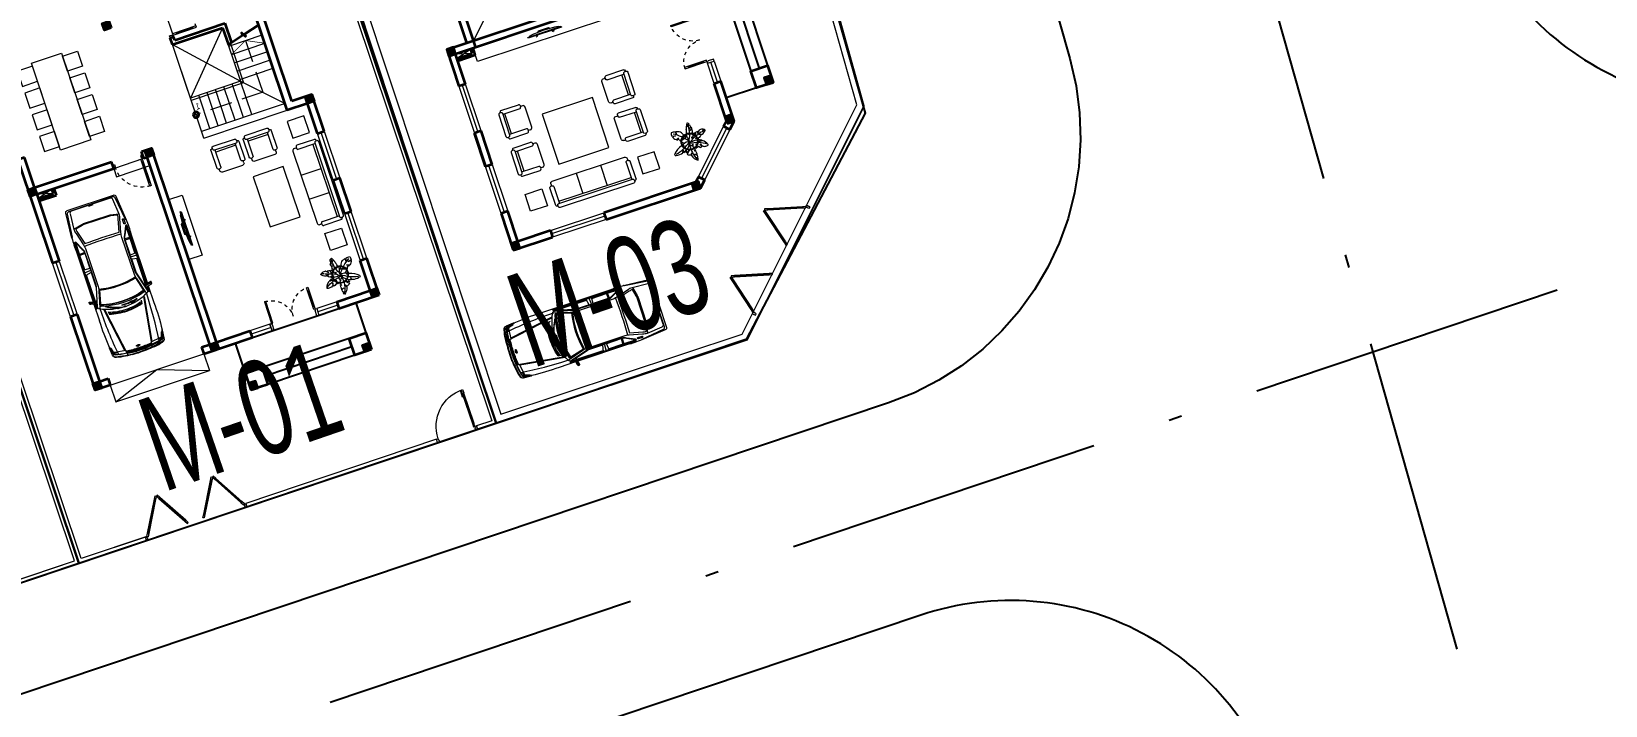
# Model space of a CAD drawing. Header units: metres. Extents: x 568006 to 1139366, y 2064802 to 4131555.
# Drawn here: x 569654.57 to 569699.25, y 2065867.86 to 2065886.98 of the extents above; entities that cross this region are included whole.
import ezdxf
from ezdxf.enums import TextEntityAlignment as Align
from ezdxf.xclip import XClip

# ---------------------------------------------------------------- set-up
doc = ezdxf.new("R2010")
doc.units = ezdxf.units.M
doc.header["$XCLIPFRAME"] = 0
for name, pattern in [('$AUDIT_BAD_LTYPE2', [0]), ('ACAD_ISO10W100', [18.5, 12, -3, 0.5, -3]), ('CENTER', [2, 1.25, -0.25, 0.25, -0.25]), ('DASHED', [0.75, 0.5, -0.25]), ('HIDDEN', [0.375, 0.25, -0.125]), ('HIDDEN2', [0.1875, 0.125, -0.0625]), ('Xref-VCMT-BT3 - tuong bao$0$HIDDEN', [0.375, 0.25, -0.125])]:
    doc.linetypes.add(name, pattern=pattern)
doc.layers.get('0').update_dxf_attribs({"linetype": 'CONTINUOUS'})
doc.layers.get('DEFPOINTS').update_dxf_attribs({"color": 152, "linetype": 'CONTINUOUS'})
for name, color, linetype, lineweight in [('-CONCRETE', 1, 'CONTINUOUS', 35), ('-DOOR', 137, 'CONTINUOUS', 9), ('-FURNITURE', 46, 'CONTINUOUS', 9), ('-HIDE', 3, 'HIDDEN', 13), ('-KH', 143, 'CONTINUOUS', 13), ('-LINE1', 7, 'CONTINUOUS', 18), ('-TEXT', 7, 'CONTINUOUS', 15), ('-WALL', 4, 'CONTINUOUS', 35), ('A-Cay', 75, 'CONTINUOUS', 5), ('A-KY HIEU', 34, 'CONTINUOUS', 20), ('Bighome_khuat', 251, 'DASHED', 5), ('E- RANH GIOI', 1, 'CENTER', 13), ('hung-demlonha', 7, 'CONTINUOUS', 15)]:
    doc.layers.add(name, color=color, linetype=linetype, lineweight=lineweight)
for name, color, linetype in [('datOBt', 42, 'CONTINUOUS'), ('ghi_chu', 7, 'CONTINUOUS'), ('LogDg', 7, 'CONTINUOUS'), ('loKBT', 42, 'CONTINUOUS'), ('SOLO', 7, 'CONTINUOUS'), ('TimDg', 222, 'CONTINUOUS'), ('ViaHeS', 32, 'CONTINUOUS')]:
    doc.layers.add(name, color=color, linetype=linetype)
doc.styles.add('1', font='arial.ttf')
doc.styles.add('kieuchuDim', font='arial.ttf', dxfattribs={"width": 0.75})
doc.styles.add('QH1', font='arialbd.ttf', dxfattribs={"width": 0.8})

# ---------------------------------------------------------------- blocks, each defined once
blk = doc.blocks.new('A$C33BC4D2A')
at = {"layer": 'A-KY HIEU', "color": 0, "const_width": 1.022}
blk.add_lwpolyline([(14.345, -292.097), (14.345, -4.903), (414.985, -4.903), (414.985, -292.097)], close=True, dxfattribs=at)
at = {"layer": 'DEFPOINTS', "color": 125}
blk.add_lwpolyline([(0, -297), (420, -297), (420, 0), (0, 0)], close=True, dxfattribs=at)
blk = doc.blocks.new('t1$0$D11')
at = {"linetype": '$AUDIT_BAD_LTYPE2'}
for p, q in [((70, 100), (70, 1000)), ((90, 1000), (90, 100))]:
    blk.add_line(p, q, dxfattribs=at)
for points in [[(50, 1000), (90, 1000), (90, 1100), (50, 1100), (50, 1000)], [(50, 1003), (50, 100)], [(50, 100), (90, 100), (90, 0), (50, 0), (50, 100)]]:
    blk.add_lwpolyline(points)
for points in [[(118, 895), (118, 1064), (90, 1064), (90, 1036), (113, 1036), (113, 895)], [(0, 0), (50, 0), (50, -40), (60, -40), (60, -100), (0, -100)], [(1200, 0), (1150, 0), (1150, -40), (1140, -40), (1140, -100), (1200, -100)]]:
    blk.add_lwpolyline(points, close=True)
at = {"linetype": '$AUDIT_BAD_LTYPE2', "ltscale": 0.3}
blk.add_arc((50, 0), 1100, 0, 90, dxfattribs=at)
blk = doc.blocks.new('A$C6CE07C06')
for p, q in [((2811, 1945), (2844, 1766)), ((2816, 1953), (2822, 1954)), ((2828, 1949), (2860, 1769)), ((1355, 1774), (989, 1774)), ((1356, 1801), (1350, 1615)), ((1387, 1801), (1382, 1615)), ((1842, 1774), (1387, 1774)), ((1857, 1615), (1840, 1801)), ((1925, 1839), (1915, 1601)), ((1980, 1615), (2018, 1801)), ((2839, 1774), (2013, 1774)), ((2856, 1761), (2853, 1760)), ((2900, 1839), (3433, 1839)), ((3068, 1815), (2905, 1815)), ((3055, 1801), (2907, 1801)), ((2996, 1774), (2912, 1774)), ((3245, 1511), (3341, 1500)), ((3370, 1393), (3312, 1380)), ((3391, 1290), (3332, 1281)), ((3406, 1186), (3347, 1180)), ((3414, 1081), (3355, 1079)), ((3370, 572), (3312, 585)), ((3391, 675), (3332, 685)), ((3406, 779), (3347, 785)), ((3414, 884), (3355, 886)), ((1355, 191), (989, 191)), ((1356, 164), (1350, 350)), ((1387, 164), (1382, 351)), ((1842, 191), (1387, 191)), ((1857, 351), (1840, 164)), ((1925, 127), (1915, 364)), ((1980, 351), (2018, 164)), ((2839, 191), (2013, 191)), ((2811, 20), (2844, 199)), ((2816, 12), (2822, 11)), ((2828, 16), (2860, 196)), ((2901, 127), (3422, 127)), ((3068, 150), (2905, 150)), ((3055, 164), (2907, 164)), ((2996, 191), (2912, 191)), ((3341, 465), (3245, 454))]:
    blk.add_line(p, q)
for points in [[(2912, 1774), (2884, 1931, 0.322829), (2849, 1965), (2812, 1959, 0.422531), (2806, 1952), (2842, 1758), (2825, 1723)], [(4553, 340, -0.027873), (3110, 247, -0.059366), (3058, 256), (2582, 386, 0.079464), (2446, 413), (1281, 413, 0.06068), (1127, 394), (736, 296, -0.120949), (592, 270), (116, 311, -0.39497), (59, 371), (59, 1600, -0.404135), (117, 1660), (602, 1699, -0.112937), (736, 1673), (1127, 1571, 0.06068), (1281, 1553), (2446, 1553, 0.070217), (2582, 1578), (3058, 1711, -0.044809), (3109, 1718, -0.02806), (4553, 1625)], [(585, 1698), (531, 1430, 0.050349), (524, 1369), (524, 593, 0.051729), (531, 530), (585, 271)], [(713, 346, -0.11132), (605, 325), (561, 536, -0.051729), (555, 593), (555, 1369, -0.050349), (560, 1424), (605, 1644, -0.111864), (714, 1623), (1102, 1522, 0.016174), (1102, 443), (713, 347)], [(817, 1835, -0.039974), (1255, 1839), (2827, 1839)], [(2832, 150), (1846, 150), (999, 150, -0.758852), (984, 205), (1232, 321, -0.14996), (1372, 364), (1915, 364), (2389, 364, -0.077307), (2455, 354), (3016, 199, 0.360394), (3088, 230, 0.242572), (3089, 1735, 0.360655), (3017, 1766), (2455, 1611, -0.077307), (2389, 1601), (1915, 1601), (1372, 1601, -0.137614), (1232, 1645), (984, 1761, -0.758852), (999, 1815), (1846, 1815), (2832, 1815)], [(2834, 1801), (999, 1801, 0.768317), (992, 1772), (1240, 1655, 0.14228), (1371, 1613), (1857, 1615), (1865, 1608), (1971, 1608), (1980, 1615), (2389, 1615, 0.077278), (2451, 1624), (3023, 1782, 0.231129), (3080, 1839)], [(1170, 1557, 0.017383), (1170, 408, -9.34877)], [(2526, 1563, -0.107872), (2527, 402, 0.970081)], [(2537, 1565, -0.107895), (2538, 400, -0.109161)], [(3212, 1273, -0.045041), (3259, 1070, 0.050749), (3081, 1543, -0.062222), (3208, 1285), (3219, 1281), (3256, 1209)], [(3104, 1495, -0.052375), (3205, 1275), (3214, 1272), (3259, 1184)], [(4578, 1777, -0.06824), (4603, 1702, -0.051611), (4688, 983), (4688, 1178, 0.069896), (4626, 1707, 0.32103), (4523, 1797), (4292, 1820, 0.311578), (4273, 1810, 0.311578)], [(4609, 1370, 0.043765), (4549, 1724, 0.303464), (4496, 1773), (4373, 1795, 0.018633), (4273, 1810, 0.083909), (4370, 1778), (4493, 1756, -0.304556), (4533, 1720, -0.038587), (4593, 1374)], [(4517, 1385), (4476, 1703, 0.304567), (4446, 1739), (4333, 1770, -0.23887), (4324, 1778), (4320, 1790)], [(4512, 1628), (4500, 1706, 0.304567), (4453, 1762), (4438, 1766)], [(3197, 762, -0.045041), (3153, 558, 0.050749), (3195, 1062, -0.062222), (3198, 775), (3207, 766), (3242, 679)], [(3239, 660), (3198, 760), (3191, 767, 0.052375), (3195, 1009)], [(4578, 188, 0.06824), (4603, 263, 0.051611), (4688, 983), (4688, 788, -0.069896), (4626, 258, -0.32103), (4523, 168), (4292, 145, -0.311578), (4273, 155, -0.311578)], [(4578, 988, 0.025968), (4561, 1353, -0.502127), (4565, 1357), (4613, 1347)], [(4613, 618), (4565, 608, -0.502127), (4561, 612, 0.02601), (4578, 977, 0.026384)], [(4689, 1226), (4695, 1226, -0.001921), (4700, 983)], [(4689, 739), (4695, 739, 0.001921), (4700, 983)], [(4611, 595, -0.046101), (4549, 241, -0.303464), (4496, 192), (4373, 171, -0.018633), (4273, 155, -0.083909), (4370, 187), (4493, 209, 0.304556), (4533, 245, 0.038587), (4593, 591)], [(4517, 580), (4476, 262, -0.304567), (4446, 227), (4333, 195, 0.23887), (4324, 187), (4320, 175)], [(817, 130, 0.041495), (1267, 127), (2827, 127)], [(2834, 164), (999, 164, -0.768317), (992, 193), (1240, 310, -0.149181), (1371, 351), (1857, 351), (1865, 357), (1971, 357), (1980, 351), (2389, 351, -0.077278), (2451, 341), (3023, 184, -0.228236), (3080, 127)], [(2912, 191), (2884, 34, -0.322829), (2849, 0), (2812, 6, -0.422531), (2806, 14), (2842, 207), (2825, 242)], [(4512, 337), (4500, 259, -0.304567), (4453, 203), (4438, 199)]]:
    blk.add_lwpolyline(points, format="xyb")
for points in [[(2835, 1963), (2874, 1764), (2872, 1737)], [(2072, 1839), (2072, 1815), (2251, 1815), (2251, 1839)], [(2092, 1839), (2092, 1830), (2233, 1830), (2233, 1839)], [(2558, 1553), (2959, 1653), (3041, 1653)], [(3153, 1597), (4682, 1360)], [(3157, 1617), (4514, 1407)], [(49, 1051), (76, 1051), (76, 920), (49, 920)], [(3153, 368), (4682, 605)], [(3157, 348), (4514, 558)], [(2072, 127), (2072, 150), (2251, 150), (2251, 127)], [(2092, 127), (2092, 135), (2233, 135), (2233, 127)], [(2558, 412), (2959, 313), (3041, 313)], [(2835, 2), (2874, 201), (2872, 228)]]:
    blk.add_lwpolyline(points)
for points in [[(48, 285), (48, 1680, -0.373826), (99, 1739), (803, 1820), (820, 1839), (54, 1773, 0.383818), (0, 1713), (0, 252, 0.383818), (54, 192), (820, 126), (803, 145), (99, 226, -0.373826)], [(2557, 404), (3001, 284, 0.388671), (3036, 301, 0.143383), (3036, 1665, 0.390953), (3001, 1682), (2557, 1559, -0.106047)], [(4501, 981, 0.027754), (4500, 1005, 0.037978), (4497, 1021, 0.078467), (4490, 1036, 0.253942), (4486, 1038, 0.253942), (4481, 1036, 0.078467), (4475, 1021, 0.037978), (4472, 1005, 0.027754), (4470, 981, 0.027754), (4472, 958, 0.037978), (4475, 941, 0.078467), (4481, 927, 0.253942), (4486, 924, 0.253942), (4490, 927, 0.078467), (4497, 941, 0.037978), (4500, 958, 0.027754)], [(4564, 983, 0.027521), (4546, 1368, -0.543027), (4554, 1373), (4603, 1360, -0.308444), (4617, 1345, -0.028524), (4637, 983, -0.028524), (4617, 620, -0.308444), (4603, 605), (4554, 592, -0.543027), (4546, 597, 0.027521)], [(906, 228), (776, 228, 0.414214), (764, 215), (764, 203, 0.414214), (776, 190), (906, 190, 0.414214), (919, 203), (919, 215, 0.414214)]]:
    blk.add_lwpolyline(points, format="xyb", close=True)
blk.add_lwpolyline([(4637, 988), (4570, 988), (4570, 977), (4637, 977)], close=True)
blk.add_circle((4502, 982), 17.5)
for centre, radius, start, end in [((2818, 1947), 6.67, 102.2823, 190.4042), ((2821, 1948), 6.67, 10.3268, 82.609), ((2851, 1767), 6.67, 190.4042, 285.2365), ((2854, 1768), 6.67, 285.2365, 10.3268), ((714, 984), 2372, 343.5716, 16.3779), ((714, 983), 2387, 343.6793, 16.2892), ((1629, 983), 1731, 359.9757, 17.6213), ((1607, 983), 1789, 359.9764, 16.8703), ((1629, 983), 1789, 359.9764, 16.7982), ((3648, -4086), 5929, 83.9529, 92.0822), ((3280, 983), 40.8, 103.7631, 256.1858), ((3280, 983), 25.6, 111.5508, 248.398), ((1629, 982), 1731, 342.3787, 0.0243), ((1607, 982), 1789, 343.1297, 0.0236), ((1629, 982), 1789, 343.2018, 0.0236), ((1059, 1015), 3532, 359.565, 5.5133), ((1059, 950), 3532, 354.4867, 0.4446), ((1059, 1015), 3560, 359.5684, 5.381), ((1059, 950), 3560, 354.619, 0.4411), ((4612, 1343), 4.58, 6.5805, 75.1489), ((4612, 622), 4.58, 284.8511, 353.4195), ((2818, 19), 6.67, 169.5958, 257.7177), ((2821, 17), 6.67, 277.391, 349.6732), ((2851, 198), 6.67, 74.7635, 169.5958), ((2854, 197), 6.67, 349.6732, 74.7635), ((3653, 6050), 5928, 267.7698, 276.0029)]:
    blk.add_arc(centre, radius, start, end)
blk = doc.blocks.new('*U185')
for p, q in [((-1310, 550), (-1350, 550)), ((-1330, 100), (-1330, 550)), ((-90, 550), (-50, 550)), ((-70, 100), (-70, 550)), ((-1310, 100), (-1350, 100)), ((-90, 100), (-50, 100))]:
    blk.add_line(p, q)
for points in [[(-1350, 0), (-1310, 0), (-1310, 650), (-1350, 650)], [(-50, 0), (-90, 0), (-90, 650), (-50, 650)], [(-1400, -200), (-1340, -200), (-1340, -40), (-1350, -40), (-1350, 0), (-1400, 0)], [(0, -200), (-60, -200), (-60, -40), (-50, -40), (-50, 0), (0, 0)]]:
    blk.add_lwpolyline(points, close=True)
at = {"linetype": 'HIDDEN', "ltscale": 0.1}
for centre, start, end in [((-1350, 0), 0, 90), ((-50, 0), 90, 180)]:
    blk.add_arc(centre, 650, start, end, dxfattribs=at)
blk = doc.blocks.new('A$Cf08be9d0')
at = {"layer": '-FURNITURE'}
for p, q in [((0, 96), (0, 624)), ((36, 660), (84, 660)), ((60, 720), (60, 660)), ((2280, 780), (120, 780)), ((120, 624), (120, 120)), ((840, 780), (840, 180)), ((1560, 780), (1560, 180)), ((2280, 624), (2280, 120)), ((2364, 660), (2316, 660)), ((2340, 720), (2340, 660)), ((2400, 96), (2400, 624)), ((60, 60), (36, 60)), ((60, 84), (60, 36)), ((2304, 120), (96, 120)), ((96, 0), (2304, 0)), ((2280, 180), (120, 180)), ((2340, 36), (2340, 84)), ((2340, 60), (2364, 60))]:
    blk.add_line(p, q, dxfattribs=at)
for centre, radius, start, end in [((36, 624), 36, 90, 180), ((120, 720), 60, 90, 180), ((84, 624), 36, 0, 90), ((2280, 720), 60, 0, 90), ((2316, 624), 36, 90, 180), ((2364, 624), 36, 0, 90), ((36, 96), 36, 180, 270), ((96, 84), 36, 90, 180), ((96, 36), 36, 180, 270), ((2304, 84), 36, 0, 90), ((2304, 36), 36, 270, 0), ((2364, 96), 36, 270, 0)]:
    blk.add_arc(centre, radius, start, end, dxfattribs=at)
blk = doc.blocks.new('A$Ce56c61a3')
at = {"layer": '-FURNITURE'}
for p, q in [((0, 744), (0, 96)), ((84, 780), (36, 780)), ((60, 780), (60, 804)), ((96, 840), (624, 840)), ((120, 96), (120, 744)), ((624, 720), (120, 720)), ((180, 120), (180, 720)), ((660, 804), (660, 756)), ((720, 780), (660, 780)), ((780, 120), (780, 720)), ((36, 60), (84, 60)), ((60, 60), (60, 36)), ((96, 0), (624, 0)), ((624, 120), (120, 120)), ((660, 36), (660, 84)), ((720, 60), (660, 60))]:
    blk.add_line(p, q, dxfattribs=at)
for centre, radius, start, end in [((36, 744), 36, 90, 180), ((96, 804), 36, 90, 180), ((84, 744), 36, 0, 90), ((624, 804), 36, 0, 90), ((624, 756), 36, 270, 0), ((720, 720), 60, 0, 90), ((36, 96), 36, 180, 270), ((96, 36), 36, 180, 270), ((84, 96), 36, 270, 0), ((624, 84), 36, 0, 90), ((624, 36), 36, 270, 0), ((720, 120), 60, 270, 0)]:
    blk.add_arc(centre, radius, start, end, dxfattribs=at)
blk = doc.blocks.new('*U288')
at = {"color": 251}
blk.add_line((-70, 100), (-70, 600), dxfattribs=at)
for points in [[(-50, 0), (-50, 700), (-90, 700), (-90, 0)], [(-50, 100), (-90, 100), (-90, 600), (-50, 600)], [(-800, -100), (-740, -100), (-740, -40), (-750, -40), (-750, 0), (-800, 0)], [(0, -100), (-60, -100), (-60, -40), (-50, -40), (-50, 0), (0, 0)]]:
    blk.add_lwpolyline(points, close=True)
at = {"layer": 'Bighome_khuat', "linetype": 'Xref-VCMT-BT3 - tuong bao$0$HIDDEN'}
blk.add_arc((-50, 0), 700, 90, 180, dxfattribs=at)
blk = doc.blocks.new('*U186')
at = {"color": 251}
blk.add_line((-70, 100), (-70, 700), dxfattribs=at)
for points in [[(-50, 0), (-50, 800), (-90, 800), (-90, 0)], [(-50, 100), (-90, 100), (-90, 700), (-50, 700)], [(-900, -100), (-840, -100), (-840, -40), (-850, -40), (-850, 0), (-900, 0)], [(0, -100), (-60, -100), (-60, -40), (-50, -40), (-50, 0), (0, 0)]]:
    blk.add_lwpolyline(points, close=True)
at = {"layer": 'Bighome_khuat', "linetype": 'Xref-VCMT-BT3 - tuong bao$0$HIDDEN'}
blk.add_arc((-50, 0), 800, 90, 180, dxfattribs=at)
blk = doc.blocks.new('A$C5C575821')
at = {"layer": '-CONCRETE'}
h = blk.add_hatch(color=256, dxfattribs=at)
h.dxf.hatch_style = 1
h.paths.add_polyline_path([(0, 200), (0, 0), (200, 0), (200, 200)])
blk.add_lwpolyline([(0, 0), (200, 0), (200, 200), (0, 200)], close=True, dxfattribs=at)
blk = doc.blocks.new('XR.MB.LM123$0$tvi 1')
blk.add_lwpolyline([(29, 0), (29, -1000), (0, -1000), (0, 0)], close=True)
for points in [[(-24, -236), (-39, -252)], [(0, -285), (-39, -252)], [(0, -256), (-24, -236)], [(29, -50), (52, -81)], [(70, -315), (111, -350), (111, -650), (70, -685)], [(89, -446), (89, -360), (71, -345)], [(89, -446), (73, -446)], [(0, -715), (-39, -748)], [(-24, -764), (-39, -748)], [(0, -744), (-24, -764)], [(89, -554), (89, -640), (71, -655)], [(89, -554), (73, -554)], [(29, -950), (52, -919)]]:
    blk.add_lwpolyline(points)
blk.add_arc((-4025, -500), 4099, 354.1311, 5.8689)
blk = doc.blocks.new('LUOI M1')
at = {"layer": '-WALL'}
for p in [(-200, 13100), (4600, 13100), (8100, 13100), (-200, 9400), (4600, 9400), (8100, 9400), (-200, 5600), (4600, 5600), (8100, 5600), (-200, -200), (4600, -200), (8100, -200)]:
    blk.add_blockref('A$C5C575821', p, dxfattribs=at)
blk = doc.blocks.new('A$C8aa8c7e6')
at = {"layer": '-FURNITURE'}
for points in [[(542, 1350), (92, 1350), (92, 1800), (542, 1800), (542, 1350)], [(1192, 1350), (742, 1350), (742, 1800), (1192, 1800), (1192, 1350)], [(1842, 1350), (1392, 1350), (1392, 1800), (1842, 1800), (1842, 1350)], [(2492, 1350), (2042, 1350), (2042, 1800), (2492, 1800), (2492, 1350)], [(2600, 1350), (0, 1350), (0, 450), (2600, 450), (2600, 1350)], [(542, 450), (92, 450), (92, 0), (542, 0), (542, 450)], [(1192, 450), (742, 450), (742, 0), (1192, 0), (1192, 450)], [(1842, 450), (1392, 450), (1392, 0), (1842, 0), (1842, 450)], [(2492, 450), (2042, 450), (2042, 0), (2492, 0), (2492, 450)]]:
    blk.add_lwpolyline(points, dxfattribs=at)
blk = doc.blocks.new('mb-cay16')
for p, q in [((-612, 395), (-475, 368)), ((-475, 368), (-605, 366)), ((-490, 209), (-374, 255)), ((-374, 255), (-461, 192)), ((-433, 528), (-402, 389)), ((-402, 389), (-403, 519)), ((-346, 111), (-191, 154)), ((-191, 154), (-338, 93)), ((-113, 139), (-112, 254)), ((-113, 139), (-91, 231)), ((76, 249), (-23, 300)), ((-12, 331), (76, 249)), ((131, 565), (69, 607)), ((79, 629), (131, 565)), ((195, 106), (117, 106)), ((117, 106), (180, 78)), ((247, 422), (149, 395)), ((149, 395), (242, 402)), ((231, 524), (166, 464)), ((166, 464), (244, 504)), ((260, 6), (450, 8)), ((395, -26), (260, 6)), ((323, 141), (303, 240)), ((334, 245), (323, 141)), ((409, 179), (522, 284)), ((448, 268), (409, 179)), ((532, 87), (448, 120)), ((448, 120), (574, 92)), ((693, 264), (615, 197)), ((615, 197), (723, 244)), ((-400, -385), (-364, -279)), ((-312, -137), (-374, -96)), ((-364, -279), (-356, -378)), ((-312, -77), (-291, -67)), ((-312, -142), (-312, -77)), ((-291, -67), (-286, -129)), ((-286, -129), (-267, -55)), ((-262, -431), (-77, -321)), ((-77, -321), (-253, -484)), ((-111, -563), (-53, -498)), ((-53, -498), (-105, -588)), ((128, -621), (24, -595)), ((24, -595), (128, -650)), ((36, -233), (100, -165)), ((100, -165), (61, -263)), ((115, -424), (62, -449)), ((62, -449), (119, -456)), ((218, -196), (205, -361)), ((237, -357), (218, -196)), ((485, -134), (354, -151)), ((354, -151), (513, -157)), ((410, -375), (385, -251)), ((385, -251), (430, -368)), ((120, -758), (65, -741)), ((65, -741), (116, -789))]:
    blk.add_line(p, q)
for centre, radius, start, end in [((-979, 594), 1130, 330.67245, 3.64103), ((672, 341), 659, 146.01896, 154.0763), ((103, 601), 111, 7.54311, 78.04737), ((-329, 448), 288, 161.22057, 190.46391), ((-329, 448), 288, 196.40707, 234.18705), ((-592, -284), 825, 78.82497, 90.66973), ((-1567, -1154), 1923, 36.70352, 57.46955), ((-428, 307), 116, 233.23245, 237.5887), ((-428, 307), 116, 255.92903, 267.09096), ((-423, 137), 55.6, 24.20547, 101.40539), ((-592, -284), 825, 67.69491, 76.79451), ((21, 337), 432, 204.20547, 211.55133), ((21, 337), 432, 213.43574, 237.83866), ((-446, 225), 304, 15.84499, 56.6107), ((-65, 333), 91.7, 195.84499, 230.56058), ((-339, 0), 339, 47.95142, 50.56058), ((-339, 0), 339, 354.60078, 42.92546), ((1597, -159), 1682, 164.075, 168.42838), ((-120, 252), 347, 286.68382, 329.89098), ((1597, -159), 1682, 162.73003, 163.0792), ((-1650, 851), 1718, 342.73003, 347.61683), ((672, 341), 659, 156.20131, 167.61683), ((2154, -4834), 5268, 107.3413, 112.30582), ((-120, 252), 347, 335.14276, 8.16711), ((371, 601), 160, 174.7063, 208.78898), ((932, 225), 712, 165.62389, 173.84973), ((-317, 3808), 3622, 278.63524, 279.86649), ((129, 455), 123, 344.00841, 22.93603), ((932, 225), 712, 164.00841, 164.11009), ((-317, 3808), 3622, 280.35814, 282.19773), ((222, 322), 389, 305.99623, 321.84597), ((-317, 3808), 3622, 283.39804, 283.54829), ((583, 70), 223, 60.44682, 103.54829), ((501, 377), 294, 284.4707, 323.14766), ((710, 220), 32.6, 323.14766, 55.43795), ((-695, -345), 48.9, 135.02068, 258.40698), ((-116, -923), 867, 107.22311, 135.02068), ((-570, 293), 699, 259.55572, 284.07698), ((-1002, 1224), 1607, 281.5143, 307.81512), ((-514, 139), 540, 287.04088, 341.5638), ((-107, -353), 338, 71.72741, 118.19391), ((-28, -420), 234, 157.07713, 182.74732), ((-197, -468), 57.9, 196.05894, 237.73172), ((-28, -420), 234, 195.99005, 196.05894), ((-51, -236), 332, 237.73172, 259.80305), ((272, -512), 385, 191.41461, 242.88771), ((1131, -297), 1182, 173.24967, 205.59269), ((808, 380), 986, 210.56587, 218.42142), ((-127, -1432), 1327, 53.45552, 85.59403), ((376, -5410), 5352, 91.68042, 93.97712), ((808, 380), 986, 220.69477, 225.75557), ((205, -352), 101, 159.08152, 190.52006), ((-1182, -610), 1311, 8.16996, 10.52006), ((-1182, -610), 1311, 1.75564, 6.73455), ((205, -239), 122, 225.75557, 269.97568), ((-875, -604), 1004, 358.98997, 1.92966), ((233, -520), 459, 57.07131, 91.68042), ((205, -239), 122, 285.20686, 289.73687), ((544, -1184), 882, 107.10126, 109.73687), ((222, 322), 389, 277.77307, 296.42515), ((290, -359), 18.4, 357.81276, 107.10126), ((341, -361), 32.2, 177.81276, 248.04605), ((357, -321), 74.9, 248.04605, 310.86142), ((432, -409), 40.5, 122.98824, 130.86142), ((432, -409), 40.5, 45.3238, 92.90929), ((541, -299), 114, 225.3238, 268.31736), ((233, -520), 459, 17.5149, 52.2403), ((560, 349), 762, 268.31736, 278.12574), ((666, -393), 12.2, 278.12574, 73.06874), ((-875, -604), 1004, 345.52388, 349.58652), ((-875, -604), 1004, 351.20185, 357.36022)]:
    blk.add_arc(centre, radius, start, end)
blk = doc.blocks.new('A$C249437F6')
at = {"layer": '-DOOR'}
for p, q in [((29.309, 23.329), (29.799, 24.178)), ((29.829, 24.16), (29.339, 23.312)), ((29.929, 24.16), (30.419, 23.312)), ((30.449, 23.329), (29.959, 24.178)), ((30.988, 23.329), (31.478, 24.178)), ((31.508, 24.16), (31.018, 23.312)), ((31.608, 24.16), (32.098, 23.312)), ((32.129, 23.329), (31.639, 24.178)), ((29.219, 23.143), (29.219, 23.243)), ((32.219, 23.143), (32.219, 23.243))]:
    blk.add_line(p, q, dxfattribs=at)
for points in [[(26.949, 37.243), (26.949, 36.443)], [(29.749, 33.443), (29.749, 33.193), (28.749, 33.193)], [(29.749, 33.443), (28.849, 33.443)], [(23.849, 32.543), (23.849, 31.143)], [(32.149, 31.443), (32.149, 29.843)], [(23.849, 28.743), (23.849, 30.143)], [(24.949, 27.743), (25.549, 27.743)], [(26.949, 27.743), (27.549, 27.743)]]:
    blk.add_lwpolyline(points, dxfattribs=at)
for points in [[(23.749, 31.143), (23.949, 31.143), (23.949, 32.543), (23.749, 32.543)], [(32.049, 29.843), (32.249, 29.843), (32.249, 31.443), (32.049, 31.443)], [(23.749, 30.143), (23.949, 30.143), (23.949, 28.743), (23.749, 28.743)], [(24.949, 27.843), (25.549, 27.843), (25.549, 27.643), (24.949, 27.643)], [(26.949, 27.843), (27.549, 27.843), (27.549, 27.643), (26.949, 27.643)], [(29.815, 24.18), (29.823, 24.175), (29.323, 23.309), (29.315, 23.314)], [(29.879, 24.247), (29.829, 24.16), (29.818, 24.167), (29.823, 24.175), (29.815, 24.18), (29.81, 24.172), (29.799, 24.178), (29.849, 24.265)], [(29.879, 24.247), (29.929, 24.16), (29.94, 24.167), (29.935, 24.175), (29.944, 24.18), (29.949, 24.172), (29.959, 24.178), (29.909, 24.265)], [(29.944, 24.18), (29.935, 24.175), (30.435, 23.309), (30.444, 23.314)], [(31.494, 24.18), (31.503, 24.175), (31.003, 23.309), (30.994, 23.314)], [(31.558, 24.247), (31.508, 24.16), (31.498, 24.167), (31.503, 24.175), (31.494, 24.18), (31.489, 24.172), (31.478, 24.178), (31.528, 24.265)], [(31.558, 24.247), (31.608, 24.16), (31.619, 24.167), (31.614, 24.175), (31.623, 24.18), (31.628, 24.172), (31.639, 24.178), (31.589, 24.265)], [(31.623, 24.18), (31.614, 24.175), (32.114, 23.309), (32.123, 23.314)], [(29.269, 23.208), (29.259, 23.208), (29.259, 23.243), (29.219, 23.243), (29.219, 23.143), (29.269, 23.143)], [(29.32, 23.323), (29.315, 23.314), (29.323, 23.309), (29.328, 23.318), (29.339, 23.312), (29.289, 23.225), (29.259, 23.243), (29.309, 23.329)], [(30.439, 23.323), (30.444, 23.314), (30.435, 23.309), (30.43, 23.318), (30.419, 23.312), (30.469, 23.225), (30.499, 23.243), (30.449, 23.329)], [(30.999, 23.323), (30.994, 23.314), (31.003, 23.309), (31.008, 23.318), (31.018, 23.312), (30.968, 23.225), (30.938, 23.243), (30.988, 23.329)], [(32.118, 23.323), (32.123, 23.314), (32.114, 23.309), (32.109, 23.318), (32.098, 23.312), (32.148, 23.225), (32.179, 23.243), (32.129, 23.329)], [(32.169, 23.208), (32.179, 23.208), (32.179, 23.243), (32.219, 23.243), (32.219, 23.143), (32.169, 23.143)]]:
    blk.add_lwpolyline(points, close=True, dxfattribs=at)
at = {"layer": '-FURNITURE'}
for points in [[(24.152, 32.639), (24.152, 33.139), (24.652, 33.139), (24.652, 32.639)], [(25.168, 30.46), (25.168, 31.96), (26.068, 31.96), (26.068, 30.46)], [(28.149, 30.31), (28.549, 30.31), (28.549, 32.11), (28.149, 32.11)], [(24.152, 29.78), (24.152, 29.28), (24.652, 29.28), (24.652, 29.78)]]:
    blk.add_lwpolyline(points, close=True, dxfattribs=at)
for points in [[(31.599, 33.313), (32.049, 33.443)], [(31.599, 33.443), (32.049, 33.313)]]:
    blk.add_lwpolyline(points, dxfattribs=at)
at = {"layer": '-HIDE', "ltscale": 10}
for points in [[(27.049, 36.243), (25.549, 34.643)], [(25.549, 36.243), (27.049, 34.643)]]:
    blk.add_lwpolyline(points, dxfattribs=at)
at = {"layer": '-KH', "linetype": 'HIDDEN2', "ltscale": 5}
blk.add_lwpolyline([(25.049, 35.693), (25.049, 34.143), (27.129, 34.143)], dxfattribs=at)
at = {"layer": '-LINE1'}
for p, q in [((27.049, 33.443), (27.049, 36.243)), ((27.049, 34.643), (27.049, 36.243)), ((25.479, 35.746), (25.479, 34.573)), ((25.549, 35.73), (25.549, 34.643)), ((25.479, 34.573), (27.049, 34.573)), ((25.549, 33.643), (25.549, 34.643)), ((25.549, 34.643), (27.049, 34.643)), ((25.799, 33.643), (25.799, 34.643)), ((26.049, 33.643), (26.049, 34.643)), ((26.299, 33.643), (26.299, 34.643)), ((26.549, 33.643), (26.549, 34.643)), ((26.799, 33.643), (26.799, 34.643)), ((24.549, 33.643), (27.049, 33.643)), ((27.049, 33.443), (24.549, 33.443))]:
    blk.add_line(p, q, dxfattribs=at)
at = {"layer": '-LINE1', "ltscale": 10}
blk.add_line((22.306, 23.243), (22.306, 23.143), dxfattribs=at)
at = {"layer": '-LINE1', "lineweight": 18}
for p, q in [((32.219, 23.243), (34.149, 23.243)), ((22.163, 23.143), (22.763, 23.143)), ((22.672, 23.143), (23.272, 23.143))]:
    blk.add_line(p, q, dxfattribs=at)
at = {"layer": '-LINE1', "ltscale": 10}
blk.add_lwpolyline([(21.749, 23.143), (34.249, 23.143), (34.249, 43.143), (21.749, 43.143)], close=True, dxfattribs=at)
blk.add_lwpolyline([(32.179, 23.243), (34.149, 23.243), (34.149, 43.043), (21.849, 43.043), (21.849, 23.243), (22.306, 23.243)], dxfattribs=at)
at = {"layer": '-LINE1', "const_width": 0.02}
blk.add_lwpolyline([(24.549, 35.443), (25.049, 35.693), (25.549, 35.443)], dxfattribs=at)
at = {"layer": '-LINE1'}
for points in [[(25.549, 35.693), (24.549, 35.693)], [(25.549, 35.443), (24.549, 35.443)], [(25.549, 35.193), (24.549, 35.193)], [(25.549, 34.943), (24.549, 34.943)], [(25.549, 34.693), (24.549, 34.693)], [(25.549, 34.643), (24.549, 33.643)], [(31.799, 27.643), (28.999, 27.643)], [(28.999, 27.643), (28.999, 27.143)], [(31.799, 27.643), (31.799, 27.143), (30.399, 27.643), (28.999, 27.143)], [(31.799, 27.143), (28.999, 27.143)]]:
    blk.add_lwpolyline(points, dxfattribs=at)
at = {"layer": '-LINE1', "lineweight": 18}
blk.add_lwpolyline([(23.506, 23.243), (29.219, 23.243), (29.219, 23.143), (23.506, 23.143)], close=True, dxfattribs=at)
at = {"layer": '-WALL'}
for p, q in [((24.349, 33.643), (24.349, 37.243)), ((24.549, 33.443), (24.549, 37.343)), ((25.449, 36.343), (25.449, 35.754)), ((26.949, 36.343), (25.449, 36.343)), ((25.549, 36.243), (25.549, 35.727)), ((27.049, 36.243), (25.549, 36.243)), ((26.949, 36.343), (26.949, 36.443)), ((27.049, 36.443), (26.949, 36.443)), ((27.049, 36.243), (27.049, 36.443)), ((32.049, 33.643), (32.049, 34.543)), ((23.749, 32.543), (23.749, 33.643)), ((23.749, 33.643), (24.349, 33.643)), ((28.549, 27.843), (28.549, 33.643)), ((28.849, 33.643), (28.549, 33.643)), ((28.849, 33.443), (28.849, 33.643)), ((29.749, 33.443), (29.749, 33.643)), ((32.049, 33.643), (29.749, 33.643)), ((23.949, 32.543), (23.949, 33.443)), ((23.949, 33.443), (24.549, 33.443)), ((28.749, 27.843), (28.749, 33.443)), ((28.849, 33.443), (28.749, 33.443)), ((32.049, 33.443), (29.749, 33.443)), ((31.529, 33.243), (31.529, 33.443)), ((32.049, 33.243), (31.529, 33.243)), ((31.599, 33.313), (31.599, 33.443)), ((32.049, 33.313), (31.599, 33.313)), ((23.749, 30.143), (23.749, 31.143)), ((23.949, 30.143), (23.949, 31.143)), ((32.049, 29.843), (32.049, 27.843)), ((23.749, 27.643), (23.749, 28.743)), ((23.949, 27.843), (23.949, 28.743)), ((24.949, 27.843), (23.949, 27.843)), ((24.949, 27.843), (24.949, 27.643)), ((28.549, 27.843), (27.549, 27.843)), ((27.549, 27.843), (27.549, 27.643)), ((28.999, 27.843), (28.749, 27.843)), ((32.049, 27.843), (31.799, 27.843)), ((31.799, 27.843), (31.799, 27.643)), ((24.949, 27.643), (23.749, 27.643)), ((31.799, 27.643), (32.249, 27.643))]:
    blk.add_line(p, q, dxfattribs=at)
for points in [[(24.549, 35.996), (25.013, 35.871), (25.013, 35.805), (25.081, 35.933), (25.081, 35.853), (25.549, 35.727)], [(32.049, 34.543), (32.249, 34.543), (32.249, 31.443)], [(32.049, 33.443), (32.049, 31.443)], [(23.949, 32.543), (23.749, 32.543)], [(32.049, 31.443), (32.249, 31.443)], [(23.949, 31.143), (23.749, 31.143)], [(23.949, 30.143), (23.749, 30.143)], [(32.049, 29.843), (32.249, 29.843)], [(32.249, 29.843), (32.249, 27.643)], [(23.949, 28.743), (23.749, 28.743)], [(28.999, 27.843), (28.999, 27.643), (27.549, 27.643)]]:
    blk.add_lwpolyline(points, dxfattribs=at)
for points in [[(24.449, 26.243), (24.949, 26.243), (24.949, 26.743), (24.449, 26.743)], [(27.549, 26.243), (28.049, 26.243), (28.049, 26.743), (27.549, 26.743)]]:
    blk.add_lwpolyline(points, close=True, dxfattribs=at)
blk.add_circle((27.049, 34.143), 0.0805, dxfattribs=at)
at = {"layer": 'A-Cay'}
for radius in [0.24, 0.223]:
    blk.add_circle((24.611, 28.544), radius, dxfattribs=at)
at = {"layer": 'SOLO'}
for p, q in [((28.049, 27.643), (24.449, 27.643)), ((24.449, 27.643), (24.449, 26.743)), ((28.049, 26.743), (28.049, 27.643)), ((24.949, 26.743), (27.549, 26.743)), ((24.949, 26.493), (27.549, 26.493)), ((24.949, 26.243), (27.549, 26.243))]:
    blk.add_line(p, q, dxfattribs=at)
at = {"layer": '-CONCRETE', "xscale": 0.001, "yscale": 0.001, "zscale": 0.001}
blk.add_blockref('LUOI M1', (23.949, 27.843), dxfattribs=at)
at = {"layer": '-DOOR', "yscale": 0.001, "zscale": 0.001}
for name, p, xscale, rotation in [('*U288', (26.949, 36.443), -0.001, 90), ('*U186', (28.849, 33.443), 0.001, 180)]:
    blk.add_blockref(name, p, dxfattribs=dict(at, xscale=xscale, rotation=rotation))
at = {"layer": '-DOOR', "xscale": 0.001, "yscale": 0.001, "zscale": 0.001}
for name, p in [('*U185', (26.949, 27.843)), ('t1$0$D11', (22.306, 23.243))]:
    blk.add_blockref(name, p, dxfattribs=at)
at = {"layer": '-FURNITURE', "rotation": 270}
for name, p, xscale, yscale, zscale in [('A$C8aa8c7e6', (29.662, 37.015), 0.001, 0.001, 0.001), ('A$Ce56c61a3', (25.168, 33.14), 0.001, 0.001, 0.001), ('A$Ce56c61a3', (26.132, 33.14), 0.001, 0.001, 0.001), ('A$C6CE07C06', (29.757, 32.728), 0.0009499999999970897, 0.0009499999999970897, 0.0009499999999970897), ('A$Cf08be9d0', (23.988, 30.01), -0.001, 0.001, 0.001)]:
    blk.add_blockref(name, p, dxfattribs=dict(at, xscale=xscale, yscale=yscale, zscale=zscale))
at = {"layer": '-FURNITURE', "extrusion": (0, 0, -1), "xscale": 0.001, "yscale": 0.001, "zscale": 0.001, "rotation": 179.9963102775916}
blk.add_blockref('XR.MB.LM123$0$tvi 1', (-28.323, 30.671), dxfattribs=at)
at = {"layer": '-WALL', "yscale": 0.001, "zscale": 0.001}
for p, xscale in [((24.449, 26.243), 0.001), ((28.049, 26.243), -0.001)]:
    blk.add_blockref('A$C5C575821', p, dxfattribs=dict(at, xscale=xscale))
at = {"layer": 'A-Cay', "xscale": 0.0007, "yscale": 0.0007, "zscale": 0.0007}
blk.add_blockref('mb-cay16', (24.612, 28.566), dxfattribs=at)
at = {"layer": '-TEXT', "style": '1', "width": 0.75}
blk.add_text('1', height=0.18, dxfattribs=at).set_placement((26.868, 34.266))
blk = doc.blocks.new('CONG2')
at = {"layer": '-LINE1', "lineweight": 18}
blk.add_line((257137, -126793), (257137, -126693), dxfattribs=at)
at = {"ltscale": 100}
for p, q in [((255907, -126606), (256397, -125757)), ((256427, -125775), (255937, -126623)), ((256527, -125775), (257017, -126623)), ((257047, -126606), (256557, -125757))]:
    blk.add_line(p, q, dxfattribs=at)
at = {"color": 8, "ltscale": 100}
for points in [[(256412, -125755), (256421, -125760), (255921, -126626), (255912, -126621)], [(256541, -125755), (256533, -125760), (257033, -126626), (257041, -126621)]]:
    blk.add_lwpolyline(points, close=True, dxfattribs=at)
at = {"ltscale": 100}
for points in [[(256477, -125688), (256427, -125775), (256416, -125768), (256421, -125760), (256412, -125755), (256407, -125763), (256397, -125757), (256447, -125671)], [(256477, -125688), (256527, -125775), (256538, -125768), (256533, -125760), (256541, -125755), (256546, -125763), (256557, -125757), (256507, -125671)], [(255917, -126612), (255912, -126621), (255921, -126626), (255926, -126617), (255937, -126623), (255887, -126710), (255857, -126693), (255907, -126606)], [(257036, -126612), (257041, -126621), (257033, -126626), (257028, -126617), (257017, -126623), (257067, -126710), (257097, -126693), (257047, -126606)], [(257087, -126728), (257097, -126728), (257097, -126693), (257137, -126693), (257137, -126793), (257087, -126793)]]:
    blk.add_lwpolyline(points, close=True, dxfattribs=at)
blk = doc.blocks.new('LUOI M3')
at = {"layer": '-WALL'}
for p in [(-200, 13100), (4500, 13100), (6900, 13100), (8100, 11850), (-200, 9400), (4500, 9400), (8100, 9400), (-200, 5600), (4500, 5600), (6700, 5600), (8100, 5600), (6700, 1300), (-200, -200), (5204, -200)]:
    blk.add_blockref('A$C5C575821', p, dxfattribs=at)
blk = doc.blocks.new('A$C2EF87027')
at = {"layer": '-DOOR'}
for points in [[(29.289, 36.94), (29.489, 36.94), (29.489, 38.34), (29.289, 38.34)], [(36.389, 36.739), (36.389, 36.139), (36.189, 36.139), (36.189, 36.739)], [(29.289, 35.94), (29.489, 35.94), (29.489, 34.54), (29.289, 34.54)], [(34.935, 33.764), (36.065, 34.897), (36.206, 34.756), (35.077, 33.623)], [(30.465, 33.64), (32.064, 33.64), (32.064, 33.44), (30.465, 33.44)]]:
    blk.add_lwpolyline(points, close=True, dxfattribs=at)
for points in [[(29.389, 38.34), (29.389, 36.94)], [(36.289, 36.139), (36.289, 36.739)], [(29.389, 34.54), (29.389, 35.94)], [(36.136, 34.827), (35.006, 33.694)], [(32.064, 33.54), (30.465, 33.54)]]:
    blk.add_lwpolyline(points, dxfattribs=at)
at = {"layer": '-FURNITURE'}
for points in [[(29.939, 39.109), (29.489, 39.239)], [(29.939, 39.239), (29.489, 39.109)]]:
    blk.add_lwpolyline(points, dxfattribs=at)
for points in [[(30.009, 38.839), (30.009, 39.239), (33.989, 39.239), (33.989, 38.839)], [(31.285, 35.35), (32.785, 35.35), (32.785, 36.85), (31.285, 36.85)], [(30.606, 34.335), (30.106, 34.335), (30.106, 34.835), (30.606, 34.835)], [(33.465, 34.335), (33.965, 34.335), (33.965, 34.835), (33.465, 34.835)]]:
    blk.add_lwpolyline(points, close=True, dxfattribs=at)
at = {"layer": '-LINE1', "lineweight": 18}
for p, q in [((27.489, 48.74), (27.489, 29.14)), ((39.841, 34.285), (40.387, 45.868))]:
    blk.add_line(p, q, dxfattribs=at)
at = {"layer": '-LINE1'}
for p, q in [((34.709, 29.14), (39.841, 34.285)), ((27.489, 29.14), (34.709, 29.14))]:
    blk.add_line(p, q, dxfattribs=at)
at = {"layer": '-LINE1', "lineweight": 18, "const_width": 0.05}
blk.add_lwpolyline([(40.025, 34.184), (40.592, 45.943), (37.734, 48.94), (27.289, 48.94), (27.289, 28.94), (34.789, 28.94)], close=True, dxfattribs=at)
at = {"layer": '-LINE1'}
blk.add_lwpolyline([(31.089, 40.439), (30.089, 39.439)], dxfattribs=at)
at = {"layer": '-WALL'}
for p, q in [((29.889, 39.439), (29.889, 43.039)), ((30.089, 39.239), (30.089, 42.039)), ((29.289, 39.439), (29.289, 38.34)), ((29.489, 38.34), (29.489, 39.239)), ((29.489, 39.109), (29.939, 39.109)), ((29.489, 39.039), (30.009, 39.039)), ((29.939, 39.109), (29.939, 39.239)), ((30.009, 39.039), (30.009, 39.239)), ((29.289, 36.94), (29.289, 35.94)), ((29.289, 35.94), (29.289, 36.94)), ((29.489, 35.94), (29.489, 36.94)), ((29.489, 35.94), (29.489, 36.94)), ((36.189, 35.022), (36.189, 36.139)), ((36.189, 36.139), (36.389, 36.139)), ((36.389, 34.939), (36.389, 36.139)), ((36.065, 34.897), (36.189, 35.022)), ((36.206, 34.756), (36.389, 34.939)), ((29.289, 34.54), (29.289, 33.44)), ((29.489, 33.64), (29.489, 34.54)), ((30.465, 33.64), (29.489, 33.64)), ((30.465, 33.64), (30.465, 33.44)), ((34.81, 33.64), (32.064, 33.64)), ((32.064, 33.64), (32.064, 33.44)), ((34.81, 33.64), (34.935, 33.764)), ((34.893, 33.44), (35.077, 33.623)), ((29.289, 33.44), (30.465, 33.44)), ((32.064, 33.44), (34.893, 33.44))]:
    blk.add_line(p, q, dxfattribs=at)
for points in [[(29.289, 39.439), (32.589, 39.439), (32.589, 39.239), (29.489, 39.239)], [(29.489, 38.34), (29.289, 38.34)], [(29.489, 36.94), (29.289, 36.94)], [(29.489, 35.94), (29.289, 35.94)], [(36.065, 34.897), (36.206, 34.756)], [(29.489, 34.54), (29.289, 34.54)], [(34.935, 33.764), (35.077, 33.623)]]:
    blk.add_lwpolyline(points, dxfattribs=at)
blk.add_lwpolyline([(37.789, 36.139), (37.789, 35.639), (37.289, 35.639), (37.289, 36.139)], close=True, dxfattribs=at)
at = {"layer": 'A-Cay'}
for radius in [0.24, 0.223]:
    blk.add_circle((35.011, 34.791), radius, dxfattribs=at)
at = {"layer": 'SOLO'}
for p, q in [((37.289, 38.739), (37.289, 36.139)), ((37.539, 38.739), (37.539, 36.139)), ((37.789, 38.739), (37.789, 36.139)), ((37.289, 35.639), (36.389, 35.639))]:
    blk.add_line(p, q, dxfattribs=at)
at = {"layer": '-CONCRETE', "xscale": 0.001, "yscale": 0.001, "zscale": 0.001}
blk.add_blockref('LUOI M3', (29.489, 33.64), dxfattribs=at)
at = {"layer": '-DOOR', "yscale": 0.001, "zscale": 0.001}
for name, p, xscale, rotation in [('*U185', (36.189, 36.739), -0.001, 90), ('CONG2', (-233.805, -60.234), 0.001, 45.00591734430306), ('CONG2', (127.375, 301.015), -0.001, 45.00591734430304)]:
    blk.add_blockref(name, p, dxfattribs=dict(at, xscale=xscale, rotation=rotation))
at = {"layer": '-FURNITURE', "extrusion": (0, 0, -1), "xscale": -0.001, "yscale": 0.001, "zscale": 0.001, "rotation": 270.0036897224084}
blk.add_blockref('XR.MB.LM123$0$tvi 1', (-31.58, 39.014), dxfattribs=at)
at = {"layer": '-FURNITURE'}
for name, p, xscale, yscale, zscale in [('A$Ce56c61a3', (30.105, 36.472), 0.001, 0.001, 0.001), ('A$Ce56c61a3', (33.965, 36.472), -0.001, 0.001, 0.001), ('A$Ce56c61a3', (30.105, 35.35), 0.001, 0.001, 0.001), ('A$Ce56c61a3', (33.965, 35.35), -0.001, 0.001, 0.001), ('A$Cf08be9d0', (33.235, 34.17), -0.001, 0.001, 0.001), ('A$C6CE07C06', (32.728, 29.757), -0.0009499999999970897, 0.0009499999999970897, 0.0009499999999970897)]:
    blk.add_blockref(name, p, dxfattribs=dict(at, xscale=xscale, yscale=yscale, zscale=zscale))
at = {"layer": '-WALL', "xscale": 0.001, "yscale": 0.001, "zscale": 0.001, "rotation": 90}
blk.add_blockref('A$C5C575821', (37.789, 35.639), dxfattribs=at)
at = {"layer": 'A-Cay', "xscale": 0.0007, "yscale": 0.0007, "zscale": 0.0007}
blk.add_blockref('mb-cay16', (35.012, 34.813), dxfattribs=at)
blk = doc.blocks.new('tmbc_khub')
at = {"layer": 'datOBt'}
blk.add_lwpolyline([(-247.318, 184.445), (-243.943, 190.846), (-247.226, 202.411), (-250.889, 204.343), (-282.122, 193.861), (-380.119, 160.974), (-375.346, 146.753), (-369.015, 143.604)], close=True, dxfattribs=at)
at = {"layer": 'LogDg'}
blk.add_lwpolyline([(-226.964, 196.948, 0.428104), (-216.723, 191.548), (-99.763, 230.799, 0.421043), (-94.785, 241.105), (-104.991, 269.324, 0.407417), (-115.06, 274.187), (-230.015, 235.609, 0.400458), (-235.165, 225.84)], format="xyb", close=True, dxfattribs=at)
for points in [[(-293.522, 223.735, -0.219363), (-288.93, 218.861), (-283.722, 203.345, 0.414214), (-273.593, 198.306), (-250.712, 205.985, -0.428104), (-240.47, 200.585), (-238.147, 192.399, -0.400458), (-243.297, 182.63), (-368.061, 140.76, -0.414214), (-378.19, 145.799), (-403.233, 220.422, -0.420828), (-398.674, 229.333, -0.172814), (-297.071, 225.166), (-293.522, 223.735)], [(-223.931, 142.32), (-232.132, 171.211, 0.428104), (-242.373, 176.611), (-366.152, 135.072, 0.414214), (-371.191, 124.942), (-361.646, 96.501, 0.414214), (-351.517, 91.462), (-229.081, 132.551, 0.400458), (-223.931, 142.32)]]:
    blk.add_lwpolyline(points, format="xyb", dxfattribs=at)
at = {"layer": 'loKBT'}
for points in [[(-243.943, 190.846), (-247.226, 202.411), (-250.889, 204.343), (-260.791, 201.02), (-254.428, 182.059), (-247.318, 184.445)], [(-260.791, 201.02), (-272.642, 197.043), (-266.278, 178.082), (-254.428, 182.059)], [(-272.642, 197.043), (-284.492, 193.066), (-278.129, 174.105), (-266.278, 178.082)]]:
    blk.add_lwpolyline(points, close=True, dxfattribs=at)
at = {"layer": 'TimDg', "linetype": 'ACAD_ISO10W100', "ltscale": 0.75}
blk.add_lwpolyline([(-301.603, 437.912), (-187.72, 36.731)], dxfattribs=at)
blk.add_lwpolyline([(-377.535, 134.416), (-34.22, 249.631, 0.050829), (-28.678, 252.141), (203.834, 387.416)], format="xyb", dxfattribs=at)
at = {"layer": 'ViaHeS'}
blk.add_lwpolyline([(-243.943, 190.846), (-247.226, 202.411), (-250.889, 204.343), (-282.122, 193.861), (-290.35, 218.38), (-294.087, 222.346), (-297.632, 223.775, 0.171311), (-397.392, 228.159), (-400.56, 221.883), (-375.346, 146.753), (-369.015, 143.604), (-247.318, 184.445)], format="xyb", close=True, dxfattribs=at)
for name, p, rotation in [('A$C2EF87027', (-271.222, 146.001), 18.34577112420572), ('A$C249437F6', (-291.385, 145.247), 18.5533048465526)]:
    blk.add_blockref(name, p, dxfattribs=dict(at, rotation=rotation))
at = {"layer": 'ViaHeS', "xscale": -1, "rotation": 18.5533046277712}
blk.add_blockref('A$C249437F6', (-226.447, 167.043), dxfattribs=at)
at = {"layer": 'ghi_chu', "lineweight": -2, "style": 'kieuchuDim', "width": 0.65}
for s, p in [('M-03', (-253.432, 183.598)), ('M-01', (-263.896, 180.085))]:
    blk.add_text(s, height=2.7, rotation=19, dxfattribs=at).set_placement(p)
at = {"layer": 'hung-demlonha', "color": 7, "ltscale": 5, "style": 'QH1', "width": 0.65}
for tag, p in [('BT04', (-109.598, 191.643)), ('BT06', (-305.798, 171.199)), ('BT05', (-282.572, 137.244))]:
    blk.add_attdef(tag, text='', height=3.96, rotation=0, dxfattribs=at).set_placement(p, align=Align.CENTER)

msp = doc.modelspace()

# ---------------------------------------------------------------- block references
at = {"layer": 'E- RANH GIOI', "extrusion": (-2.4685e-06, 4.62064e-06, 1), "xscale": 2.114336868039268, "yscale": 2.114336868039268, "zscale": 2.114336868039268}
msp.add_blockref('A$C33BC4D2A', (569313.502, 2066206.266, 8.139), dxfattribs=at)

# ---------------------------------------------------------------- next in the draw order: block references
at = {"layer": 'ghi_chu'}
ref = msp.add_blockref('tmbc_khub', (569922.191, 2065693.817), dxfattribs=at)
XClip(ref).set_block_clipping_path([(-391.9901366149, 0), (0, 477.830198009)])

doc.saveas('drawing.dxf')
